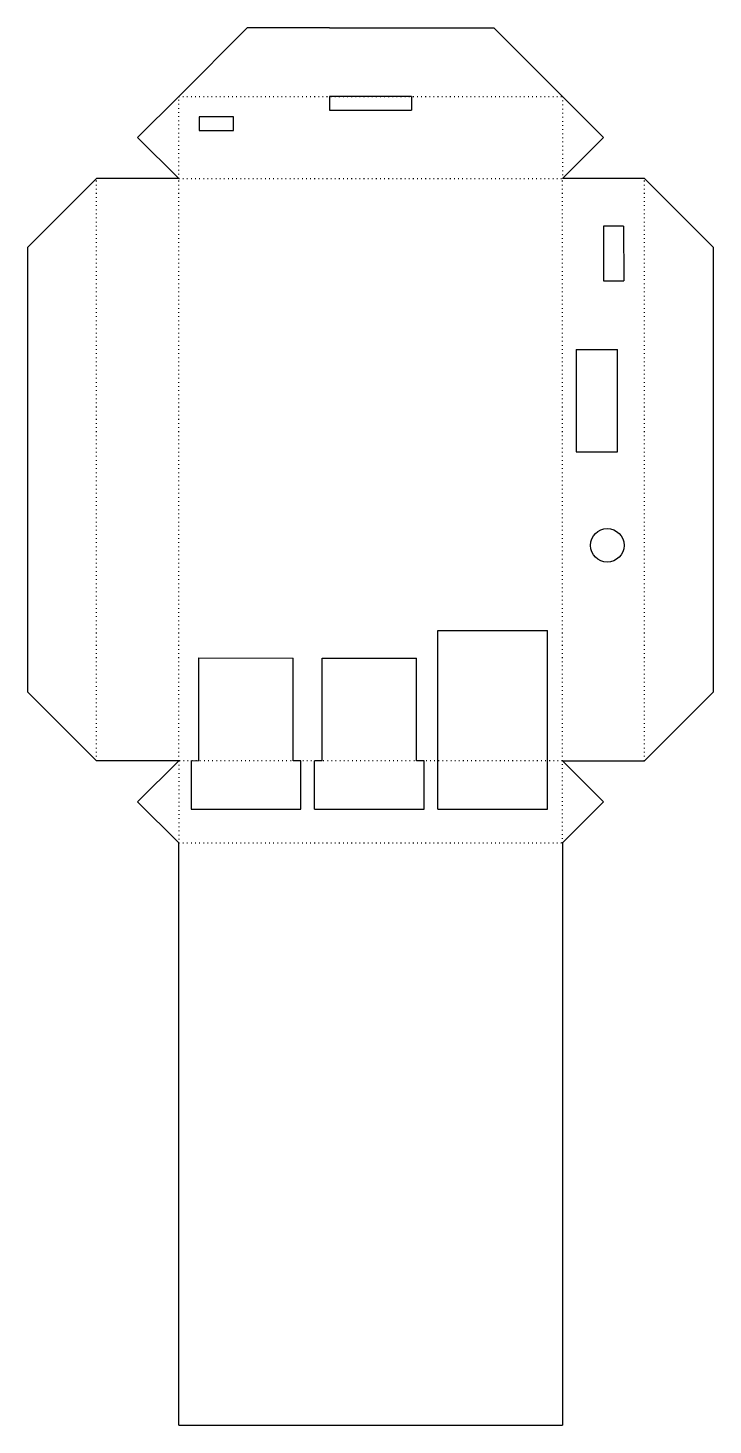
# Model space of a CAD drawing. Header units: millimetres. Extents: x -124 to -24, y -42 to 162.
import ezdxf

# ---------------------------------------------------------------- set-up
doc = ezdxf.new("R2010")
doc.units = ezdxf.units.MM
doc.header["$MEASUREMENT"] = 0
doc.linetypes.add('DOT2', pattern=[0.5, 0, -0.5])
doc.layers.add('_Annotations', color=1, linetype='Continuous', lineweight=25)
doc.layers.add('Layer 1', color=7, linetype='Continuous')

msp = doc.modelspace()

# ---------------------------------------------------------------- linework, layer by layer
at = {"layer": '_Annotations', "color": 253, "linetype": 'Continuous', "true_color": 0x999999}
for p, q in [((-101.97, 152.26), (-91.97, 162.26)), ((-79.97, 162.26), (-91.97, 162.26)), ((-79.97, 162.26), (-55.97, 162.26)), ((-45.97, 152.26), (-55.97, 162.26)), ((-79.97, 152.26), (-79.97, 150.26)), ((-67.97, 152.26), (-67.97, 150.26)), ((-45.97, 152.26), (-39.97, 146.26)), ((-79.97, 150.26), (-67.97, 150.26)), ((-101.97, 140.26), (-107.97, 146.26)), ((-45.97, 140.26), (-39.97, 146.26)), ((-101.97, 140.26), (-113.97, 140.26)), ((-33.97, 140.26), (-23.97, 130.26)), ((-123.97, 65.26), (-123.97, 130.26)), ((-23.97, 130.26), (-23.97, 65.26)), ((-64.14, 55.26), (-64.14, 74.26)), ((-64.14, 74.26), (-48.14, 74.26)), ((-48.14, 55.26), (-48.14, 74.26)), ((-99.04, 55.29), (-99.04, 70.29)), ((-99.04, 70.29), (-85.24, 70.26)), ((-85.24, 55.26), (-85.24, 70.26)), ((-81.04, 55.26), (-81.04, 70.26)), ((-81.04, 70.26), (-67.24, 70.26)), ((-67.24, 55.26), (-67.24, 70.26)), ((-33.97, 55.26), (-23.97, 65.26)), ((-101.97, 55.26), (-113.97, 55.26)), ((-101.97, 55.26), (-107.97, 49.26)), ((-100.14, 55.29), (-100.14, 48.19)), ((-84.14, 48.19), (-84.14, 55.26)), ((-82.14, 48.19), (-82.14, 55.26)), ((-66.14, 48.19), (-66.14, 55.26)), ((-64.14, 48.19), (-64.14, 55.26)), ((-48.14, 48.19), (-48.14, 55.26)), ((-45.97, 55.26), (-39.97, 49.26)), ((-45.97, 43.26), (-39.97, 49.26)), ((-100.14, 48.19), (-84.14, 48.19)), ((-82.14, 48.19), (-66.14, 48.19)), ((-64.14, 48.19), (-48.14, 48.19)), ((-101.97, -41.74), (-101.97, 43.26)), ((-45.97, 43.26), (-45.97, -41.74)), ((-101.97, -41.74), (-45.97, -41.74))]:
    msp.add_line(p, q, dxfattribs=at)
at = {"layer": '_Annotations', "color": 253, "linetype": 'DOT2', "true_color": 0x999999}
for p, q in [((-101.97, 152.26), (-45.97, 152.26)), ((-113.97, 55.26), (-113.97, 140.26)), ((-101.97, 140.26), (-45.97, 140.26)), ((-45.97, 55.26), (-45.97, 140.26)), ((-33.97, 55.26), (-33.97, 140.26))]:
    msp.add_line(p, q, dxfattribs=at)
at = {"layer": '_Annotations', "color": 252, "true_color": 0x939598}
msp.add_line((-45.97, 55.26), (-33.97, 55.26), dxfattribs=at)
at = {"layer": 'Layer 1', "color": 253, "linetype": 'Continuous', "true_color": 0x999999}
for p, q in [((-107.97, 146.26), (-101.97, 152.26)), ((-93.97, 149.26), (-98.97, 149.26)), ((-98.97, 149.26), (-98.97, 147.26)), ((-93.97, 147.26), (-93.97, 149.26)), ((-98.97, 147.26), (-93.97, 147.26)), ((-123.97, 130.26), (-113.97, 140.26)), ((-123.97, 65.26), (-113.97, 55.26)), ((-107.97, 49.26), (-101.97, 43.26))]:
    msp.add_line(p, q, dxfattribs=at)
at = {"layer": 'Layer 1', "color": 253, "linetype": 'DOT2', "true_color": 0x999999}
for p, q in [((-101.97, 140.26), (-101.97, 152.26)), ((-45.97, 152.26), (-45.97, 140.26)), ((-101.97, 55.26), (-101.97, 140.26)), ((-45.97, 55.26), (-101.97, 55.26)), ((-101.97, 55.26), (-101.97, 43.26)), ((-45.97, 43.26), (-45.97, 55.26)), ((-101.97, 43.26), (-45.97, 43.26))]:
    msp.add_line(p, q, dxfattribs=at)
at = {"layer": 'Layer 1', "linetype": 'Continuous'}
for p, q in [((-67.97, 152.26), (-79.97, 152.26)), ((-100.14, 55.26), (-99.04, 55.29)), ((-84.14, 55.26), (-85.24, 55.26)), ((-81.04, 55.26), (-82.14, 55.26)), ((-66.14, 55.26), (-67.24, 55.26))]:
    msp.add_line(p, q, dxfattribs=at)
at = {"layer": 'Layer 1', "color": 253, "linetype": 'Continuous', "true_color": 0x999999}
for points in [[(-33.97, 140.26), (-45.97, 140.26)], [(-37.02, 133.3), (-39.98, 133.3)], [(-39.98, 133.3), (-39.98, 125.33)], [(-37.02, 133.3), (-37.01, 125.33)], [(-39.98, 125.33), (-37.01, 125.33)], [(-43.94, 115.31), (-43.94, 100.35)], [(-43.94, 115.31), (-37.94, 115.31)], [(-37.94, 100.35), (-37.94, 115.31)], [(-43.94, 100.35), (-37.94, 100.35)]]:
    msp.add_lwpolyline(points, dxfattribs=at)
at = {"layer": 'Layer 1', "color": 252, "true_color": 0x939598}
msp.add_lwpolyline([(-33.97, 140.26), (-36.95, 140.26)], dxfattribs=at)
at = {"layer": 'Layer 1', "color": 253, "linetype": 'Continuous', "true_color": 0x999999}
msp.add_circle((-39.41, 86.71), 2.45, dxfattribs=at)

doc.saveas('drawing.dxf')
